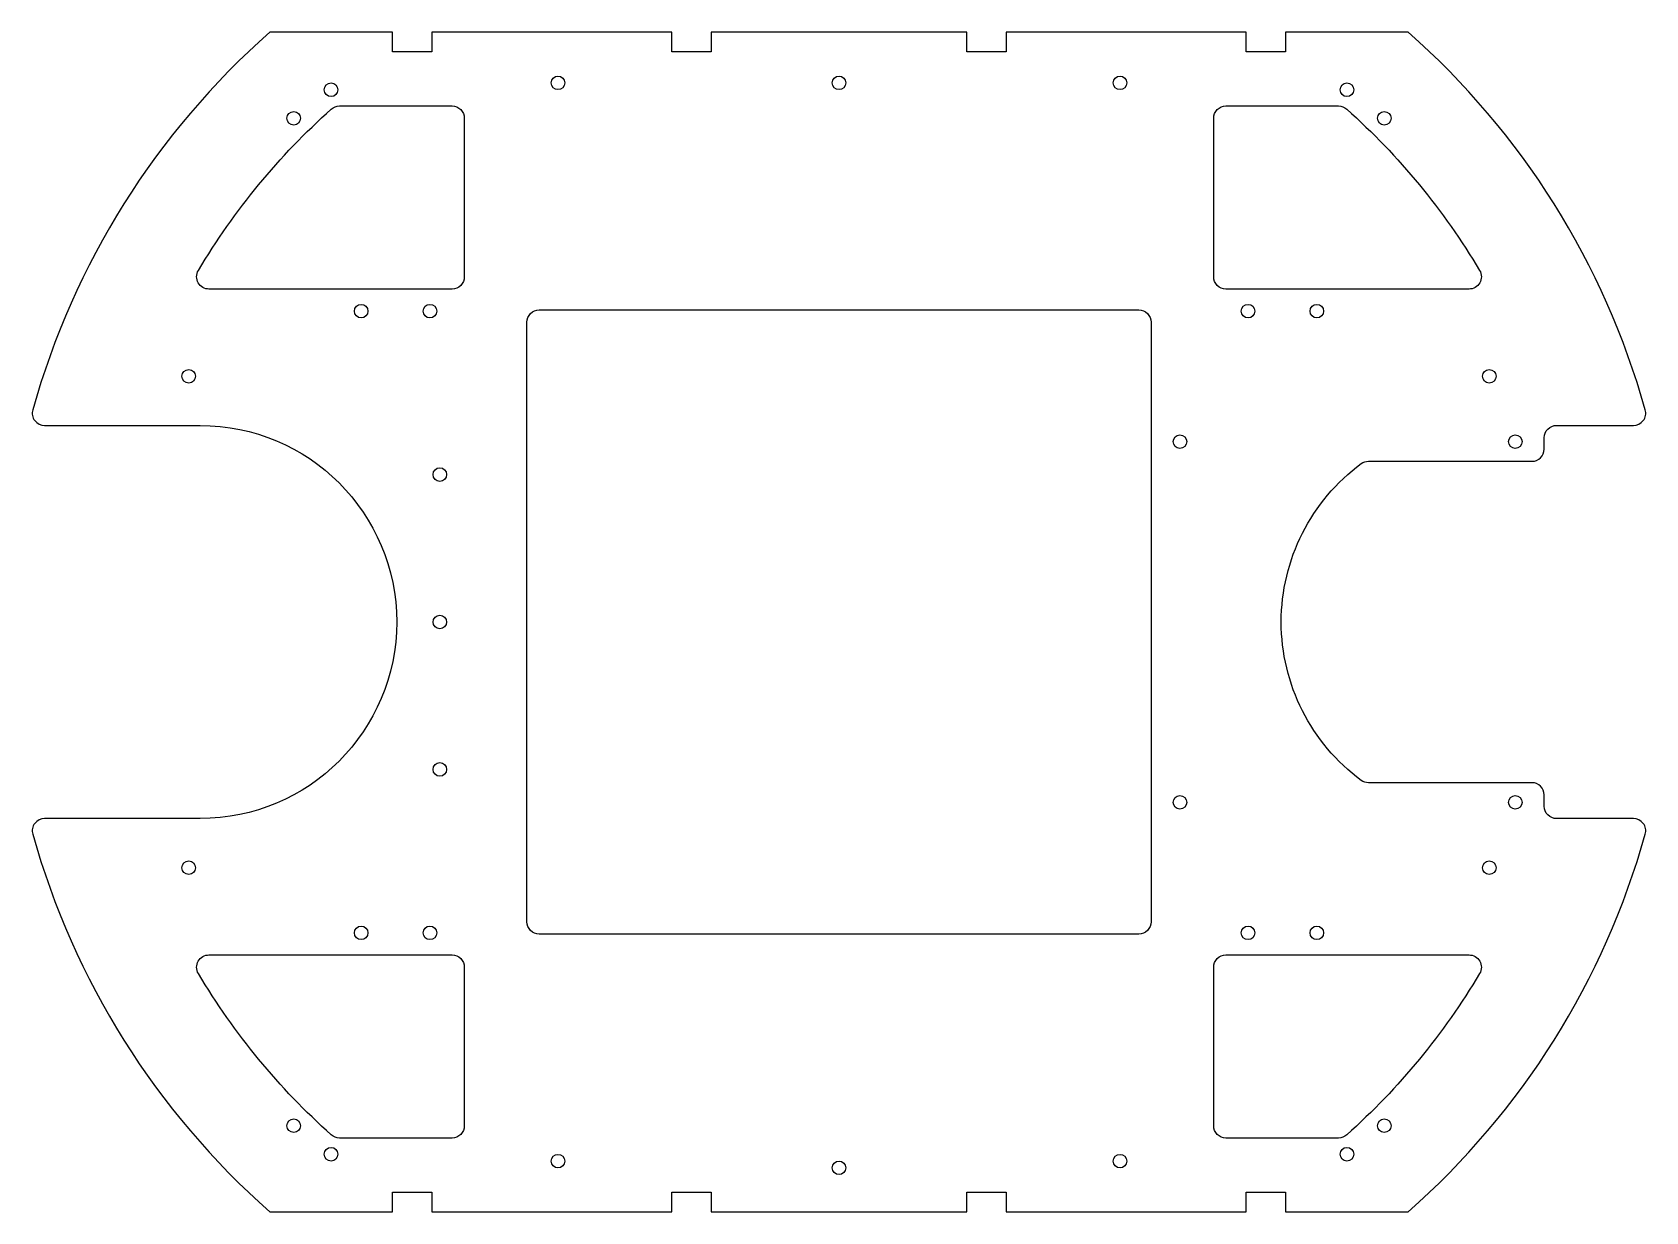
# Model space of a CAD drawing. Header units: inches. Extents: x -7.7 to 8.7, y -6 to 6.
import ezdxf

# ---------------------------------------------------------------- set-up
doc = ezdxf.new("R2010")
doc.units = ezdxf.units.IN
doc.header["$MEASUREMENT"] = 0

msp = doc.modelspace()

# ---------------------------------------------------------------- linework, layer by layer
for points in [[(7.55, 1.635, 0.414214), (7.675, 1.76), (7.675, 1.875, -0.414214), (7.8, 2), (8.583, 2, 0.496702), (8.703, 2.159, 0.144706), (6.292, 6), (5.044, 6), (5.044, 5.8), (4.644, 5.8), (4.644, 6), (2.2, 6), (2.2, 5.8), (1.8, 5.8), (1.8, 6), (-0.8, 6), (-0.8, 5.8), (-1.2, 5.8), (-1.2, 6), (-3.644, 6), (-3.644, 5.8), (-4.044, 5.8), (-4.044, 6), (-5.292, 6, 0.144706), (-7.703, 2.159, 0.496702), (-7.583, 2), (-6, 2, -1), (-6, -2), (-7.583, -2, 0.496702), (-7.703, -2.159, 0.144706), (-5.292, -6), (-4.044, -6), (-4.044, -5.8), (-3.644, -5.8), (-3.644, -6), (-1.2, -6), (-1.2, -5.8), (-0.8, -5.8), (-0.8, -6), (1.8, -6), (1.8, -5.8), (2.2, -5.8), (2.2, -6), (4.644, -6), (4.644, -5.8), (5.044, -5.8), (5.044, -6), (6.292, -6, 0.144706), (8.703, -2.159, 0.496702), (8.583, -2), (7.8, -2, -0.414214), (7.675, -1.875), (7.675, -1.76, 0.414214), (7.55, -1.635), (5.888, -1.635, -0.159984), (5.814, -1.611, -0.505602), (5.814, 1.611, -0.159984), (5.888, 1.635)], [(-3.312, 5.125), (-3.312, 3.512, -0.414214), (-3.437, 3.387), (-5.91, 3.387, -0.581544), (-6.018, 3.576, -0.076413), (-4.666, 5.218, -0.184445), (-4.583, 5.25), (-3.437, 5.25, -0.414214)], [(6.91, 3.387), (4.437, 3.387, -0.414214), (4.312, 3.512), (4.312, 5.125, -0.414214), (4.437, 5.25), (5.583, 5.25, -0.184445), (5.666, 5.218, -0.076413), (7.018, 3.576, -0.581544)], [(3.675, 3.05), (3.675, -3.05, -0.414214), (3.55, -3.175), (-2.55, -3.175, -0.414214), (-2.675, -3.05), (-2.675, 3.05, -0.414214), (-2.55, 3.175), (3.55, 3.175, -0.414214)], [(-3.312, -5.125, -0.414214), (-3.437, -5.25), (-4.583, -5.25, -0.184445), (-4.666, -5.218, -0.076413), (-6.018, -3.576, -0.581544), (-5.91, -3.387), (-3.437, -3.387, -0.414214), (-3.312, -3.512)], [(7.018, -3.576, -0.076413), (5.666, -5.218, -0.184445), (5.583, -5.25), (4.437, -5.25, -0.414214), (4.312, -5.125), (4.312, -3.512, -0.414214), (4.437, -3.387), (6.91, -3.387, -0.581544)]]:
    msp.add_lwpolyline(points, format="xyb", close=True)
for centre in [(-4.668, 5.415), (-2.359, 5.485), (0.5, 5.485), (3.359, 5.485), (5.668, 5.415), (-5.048, 5.125), (6.048, 5.125), (-4.362, 3.163), (-3.662, 3.163), (4.662, 3.163), (5.362, 3.163), (-6.116, 2.5), (7.116, 2.5), (3.969, 1.835), (7.381, 1.835), (-3.561, 1.5), (-3.561, 0), (-3.561, -1.5), (3.969, -1.835), (7.381, -1.835), (-6.116, -2.5), (7.116, -2.5), (-4.362, -3.163), (-3.662, -3.163), (4.662, -3.163), (5.362, -3.163), (-5.048, -5.125), (6.048, -5.125), (-4.668, -5.415), (-2.359, -5.485), (3.359, -5.485), (5.668, -5.415), (0.5, -5.553)]:
    msp.add_circle(centre, 0.0689)

doc.saveas('drawing.dxf')
